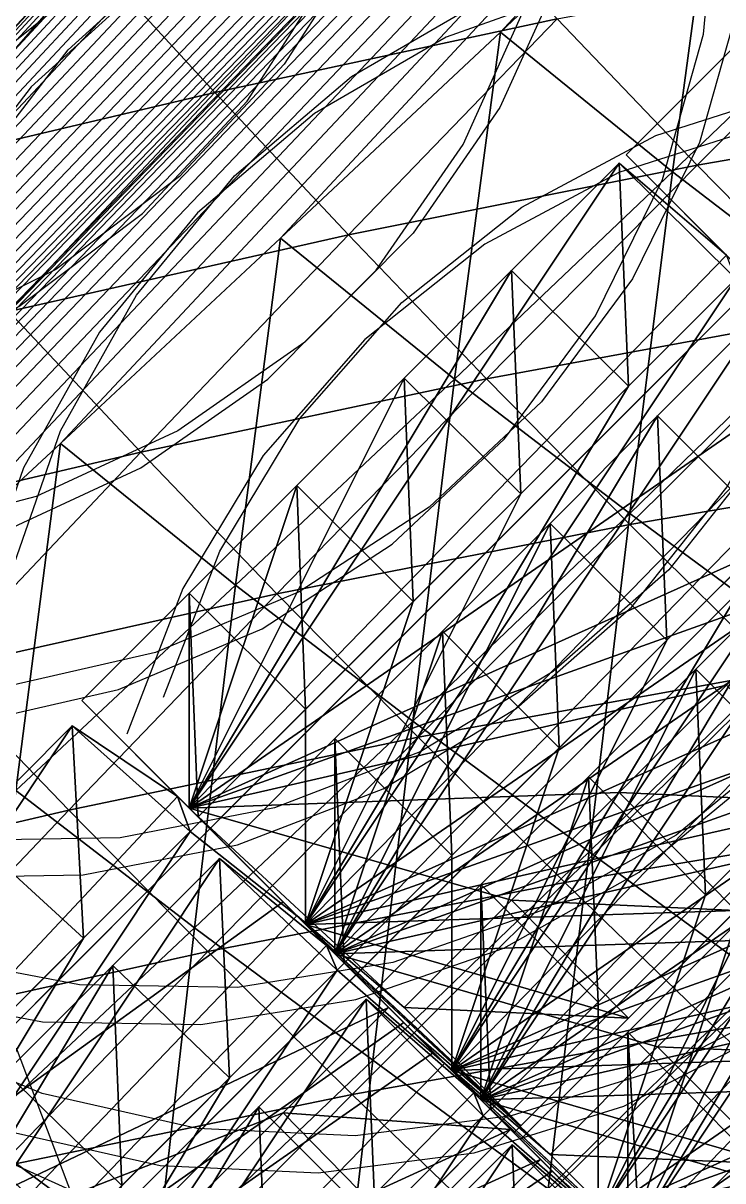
# Model space of a CAD drawing. Header units: metres. Extents: x 20040 to 21060, y 50040 to 51060.
# Drawn here: x 20503.3 to 20526, y 50460.84 to 50498.38 of the extents above; entities that cross this region are included whole.
import ezdxf

# ---------------------------------------------------------------- set-up
doc = ezdxf.new("R2010")
doc.units = ezdxf.units.M

msp = doc.modelspace()

# ---------------------------------------------------------------- linework, layer by layer
at = {"layer": 'Decline_CL_1in7_5_5x5_8'}
for points in [[(20477.932, 50503.326, 642.979), (20477.06, 50498.299, 642.264), (20477.073, 50493.172, 641.55), (20477.975, 50488.103, 640.836), (20479.741, 50483.248, 640.121), (20482.319, 50478.758, 639.407), (20485.632, 50474.77, 638.693), (20489.579, 50471.409, 637.979), (20494.038, 50468.776, 637.264), (20498.872, 50466.95, 636.55), (20503.932, 50465.987, 635.836), (20509.06, 50465.91, 635.121), (20514.098, 50466.72, 634.407), (20518.891, 50468.386, 633.693), (20523.29, 50470.85, 632.979), (20527.159, 50474.03, 632.264), (20530.379, 50477.821, 631.55), (20532.854, 50482.097, 630.836), (20534.507, 50486.719, 630.121), (20535.292, 50491.535, 629.407), (20535.186, 50496.387, 628.693), (20534.199, 50501.117, 627.979)], [(20467.782, 50500.797, 691.55), (20469.009, 50495.789, 690.836), (20471.084, 50491.052, 690.121), (20473.946, 50486.734, 689.407), (20477.508, 50482.966, 688.693), (20481.66, 50479.864, 687.979), (20486.275, 50477.523, 687.264), (20491.211, 50476.013, 686.55), (20496.314, 50475.378, 685.836), (20501.428, 50475.633, 685.121), (20506.393, 50476.766, 684.407), (20511.056, 50478.736, 683.693), (20515.272, 50481.478, 682.979), (20518.913, 50484.898, 682.264), (20521.867, 50488.885, 681.55), (20524.044, 50493.306, 680.836), (20525.378, 50498.018, 680.121), (20525.833, 50502.866, 679.407)], [(20472.233, 50502.111, 667.264), (20472.412, 50496.983, 666.55), (20473.477, 50491.942, 665.836), (20475.399, 50487.143, 665.121), (20478.12, 50482.736, 664.407), (20481.559, 50478.857, 663.693), (20485.611, 50475.624, 662.979), (20490.151, 50473.135, 662.264), (20495.038, 50471.467, 661.55), (20500.122, 50470.667, 660.836), (20505.246, 50470.756, 660.121), (20510.25, 50471.728, 659.407), (20514.981, 50473.547, 658.693), (20519.291, 50476.152, 657.979), (20523.048, 50479.454, 657.264), (20526.136, 50483.345, 656.55), (20528.463, 50487.696, 655.836), (20529.958, 50492.366, 655.121), (20530.578, 50497.2, 654.407), (20530.307, 50502.042, 653.693)], [(20461.566, 50498.843, 764.407), (20465.472, 50495.434, 763.693), (20469.899, 50492.746, 762.979), (20474.711, 50490.861, 762.264), (20479.76, 50489.835, 761.55), (20484.889, 50489.696, 760.836), (20489.938, 50490.444, 760.121), (20494.753, 50492.05, 759.407), (20499.185, 50494.46, 758.693), (20503.095, 50497.593, 757.979), (20506.365, 50501.344, 757.264)], [(20462.537, 50498.915, 740.121), (20465.67, 50494.786, 739.407), (20469.465, 50491.253, 738.693), (20473.805, 50488.425, 737.979), (20478.556, 50486.386, 737.264), (20483.573, 50485.197, 736.55), (20488.698, 50484.892, 735.836), (20493.775, 50485.477, 735.121), (20498.645, 50486.927, 734.407), (20503.159, 50489.193, 733.693), (20507.176, 50492.199, 732.979), (20510.573, 50495.844, 732.264), (20513.247, 50500.009, 731.55)], [(20482.951, 50499.474, 617.979), (20481.918, 50494.484, 617.264), (20481.765, 50489.364, 616.55), (20482.503, 50484.271, 615.836), (20484.111, 50479.365, 615.121), (20486.544, 50474.796, 614.407), (20489.727, 50470.706, 613.693), (20493.565, 50467.22, 612.979), (20497.939, 50464.444, 612.264), (20502.714, 50462.464, 611.55), (20507.743, 50461.337, 610.836), (20512.871, 50461.095, 610.121), (20517.938, 50461.742, 609.407), (20522.788, 50463.252, 608.693), (20527.27, 50465.573, 607.979), (20531.247, 50468.628, 607.264), (20534.597, 50472.314, 606.55), (20537.216, 50476.51, 605.836), (20539.027, 50481.079, 605.121), (20539.975, 50485.87, 604.407), (20540.035, 50490.728, 603.693), (20539.21, 50495.493, 602.979), (20537.53, 50500.009, 602.264)], [(20464.57, 50499.645, 715.836), (20466.797, 50494.976, 715.121), (20469.796, 50490.75, 714.407), (20473.476, 50487.098, 713.693), (20477.725, 50484.131, 712.979), (20482.411, 50481.94, 712.264), (20487.389, 50480.59, 711.55), (20492.507, 50480.12, 710.836), (20497.604, 50480.54, 710.121), (20502.525, 50481.832, 709.407), (20507.115, 50483.952, 708.693), (20511.234, 50486.827, 707.979), (20514.755, 50490.362, 707.264), (20517.571, 50494.44, 706.55), (20519.595, 50498.927, 705.836)], [(20507.245, 50499.665, 545.121), (20503.559, 50496.316, 544.407), (20500.504, 50492.339, 543.693)], [(20521.65, 50499.576, 521.55), (20517.028, 50497.923, 520.836), (20512.752, 50495.448, 520.121), (20508.961, 50492.227, 519.407), (20505.781, 50488.358, 518.693), (20503.317, 50483.96, 517.979), (20501.651, 50479.167, 517.264)], [(20556.808, 50458.606, 505.121), (20558.401, 50463.246, 504.407), (20559.123, 50468.07, 503.693), (20558.955, 50472.918, 502.979), (20557.906, 50477.634, 502.264), (20556.014, 50482.062, 501.55), (20553.344, 50486.058, 500.836), (20549.985, 50489.489, 500.121), (20546.048, 50492.243, 499.407), (20541.663, 50494.228, 498.693), (20536.972, 50495.376, 497.979), (20532.131, 50495.647, 497.264), (20527.296, 50495.027, 496.55), (20522.627, 50493.532, 495.836), (20518.276, 50491.205, 495.121), (20514.385, 50488.116, 494.407), (20511.082, 50484.359, 493.693), (20508.478, 50480.049, 492.979), (20506.659, 50475.319, 492.264)]]:
    msp.add_polyline3d(points, dxfattribs=at)
at = {"layer": 'Drain_RL800_SW'}
msp.add_polyline3d([(20545.613, 50489.56, 799.7), (20538.542, 50482.489, 799.8), (20531.471, 50475.418, 799.9), (20524.4, 50468.347, 800), (20517.329, 50461.276, 800.1), (20510.258, 50454.205, 800.2), (20503.187, 50447.134, 800.3), (20496.116, 50440.063, 800.4), (20489.045, 50432.992, 800.5), (20481.973, 50425.921, 800.6), (20474.902, 50418.85, 800.7), (20467.831, 50411.779, 800.8), (20460.76, 50404.708, 800.9), (20453.689, 50397.636, 801), (20446.618, 50390.565, 801.1), (20439.547, 50383.494, 801.2), (20432.476, 50376.423, 801.3), (20425.405, 50369.352, 801.4), (20418.334, 50362.281, 801.5), (20411.263, 50355.21, 801.6), (20404.192, 50348.139, 801.7), (20397.121, 50341.068, 801.8)], dxfattribs=at)
at = {"layer": 'Drain_RL825_SW'}
msp.add_polyline3d([(20540.565, 50493.986, 824.7), (20533.494, 50486.915, 824.8), (20526.423, 50479.844, 824.9), (20519.352, 50472.772, 825), (20512.281, 50465.701, 825.1), (20505.21, 50458.63, 825.2), (20498.139, 50451.559, 825.3), (20491.067, 50444.488, 825.4), (20483.996, 50437.417, 825.5), (20476.925, 50430.346, 825.6), (20469.854, 50423.275, 825.7), (20462.783, 50416.204, 825.8), (20455.712, 50409.133, 825.9), (20448.641, 50402.062, 826), (20441.57, 50394.991, 826.1), (20434.499, 50387.92, 826.2), (20427.428, 50380.849, 826.3), (20420.357, 50373.777, 826.4), (20413.286, 50366.706, 826.5), (20406.215, 50359.635, 826.6), (20399.144, 50352.564, 826.7), (20392.072, 50345.493, 826.8)], dxfattribs=at)
at = {"layer": 'Drain_RL850_SW'}
msp.add_polyline3d([(20535.498, 50498.392, 849.7), (20528.427, 50491.321, 849.8), (20521.356, 50484.25, 849.9), (20514.285, 50477.179, 850), (20507.213, 50470.108, 850.1), (20500.142, 50463.037, 850.2), (20493.071, 50455.966, 850.3), (20486, 50448.894, 850.4), (20478.929, 50441.823, 850.5), (20471.858, 50434.752, 850.6), (20464.787, 50427.681, 850.7), (20457.716, 50420.61, 850.8), (20450.645, 50413.539, 850.9), (20443.574, 50406.468, 851), (20436.503, 50399.397, 851.1), (20429.432, 50392.326, 851.2), (20422.361, 50385.255, 851.3), (20415.29, 50378.184, 851.4), (20408.219, 50371.113, 851.5), (20401.147, 50364.042, 851.6), (20394.076, 50356.971, 851.7), (20387.005, 50349.899, 851.8)], dxfattribs=at)
at = {"layer": 'OreDrive_RL800'}
msp.add_polyline3d([(20450.245, 50394.192, 800), (20457.316, 50401.263, 800), (20464.387, 50408.334, 800), (20471.458, 50415.405, 800), (20478.529, 50422.476, 800), (20485.6, 50429.547, 800), (20492.671, 50436.618, 800), (20499.742, 50443.689, 800), (20506.813, 50450.76, 800), (20513.884, 50457.832, 800), (20520.955, 50464.903, 800), (20528.026, 50471.974, 800), (20535.097, 50479.045, 800), (20542.168, 50486.116, 800), (20549.24, 50493.187, 800), (20556.311, 50500.258, 800), (20563.382, 50507.329, 800), (20570.453, 50514.4, 800), (20577.524, 50521.471, 800), (20584.595, 50528.542, 800), (20591.666, 50535.613, 800), (20598.737, 50542.684, 800)], dxfattribs=at)
at = {"layer": 'OreDrive_RL825'}
msp.add_polyline3d([(20452.579, 50406, 825), (20459.65, 50413.071, 825), (20466.721, 50420.142, 825), (20473.792, 50427.213, 825), (20480.863, 50434.284, 825), (20487.934, 50441.355, 825), (20495.005, 50448.426, 825), (20502.076, 50455.497, 825), (20509.147, 50462.568, 825), (20516.219, 50469.639, 825), (20523.29, 50476.71, 825), (20530.361, 50483.781, 825), (20537.432, 50490.853, 825), (20544.503, 50497.924, 825), (20551.574, 50504.995, 825), (20558.645, 50512.066, 825), (20565.716, 50519.137, 825), (20572.787, 50526.208, 825), (20579.858, 50533.279, 825), (20586.929, 50540.35, 825), (20594, 50547.421, 825), (20601.071, 50554.492, 825), (20608.142, 50561.563, 825), (20615.214, 50568.634, 825)], dxfattribs=at)
at = {"layer": 'OreDrive_RL850'}
msp.add_polyline3d([(20454.913, 50417.807, 850), (20461.984, 50424.879, 850), (20469.055, 50431.95, 850), (20476.127, 50439.021, 850), (20483.198, 50446.092, 850), (20490.269, 50453.163, 850), (20497.34, 50460.234, 850), (20504.411, 50467.305, 850), (20511.482, 50474.376, 850), (20518.553, 50481.447, 850), (20525.624, 50488.518, 850), (20532.695, 50495.589, 850), (20539.766, 50502.66, 850), (20546.837, 50509.731, 850), (20553.908, 50516.802, 850), (20560.979, 50523.873, 850), (20568.05, 50530.945, 850), (20575.121, 50538.016, 850), (20582.193, 50545.087, 850), (20589.264, 50552.158, 850), (20596.335, 50559.229, 850), (20603.406, 50566.3, 850), (20610.477, 50573.371, 850)], dxfattribs=at)
at = {"layer": 'Rising_Main_DN200'}
for points in [[(20531.778, 50498.4, 656.407), (20531.158, 50493.566, 657.121), (20529.663, 50488.896, 657.836), (20527.336, 50484.545, 658.55), (20524.248, 50480.654, 659.264), (20520.491, 50477.352, 659.979), (20516.181, 50474.747, 660.693), (20511.45, 50472.928, 661.407), (20506.446, 50471.956, 662.121), (20501.322, 50471.867, 662.836), (20496.238, 50472.667, 663.55), (20491.351, 50474.335, 664.264), (20486.811, 50476.824, 664.979), (20482.759, 50480.057, 665.693), (20479.32, 50483.936, 666.407), (20476.599, 50488.343, 667.121), (20474.677, 50493.142, 667.836), (20473.612, 50498.183, 668.55), (20473.433, 50503.311, 669.264)], [(20535.399, 50502.317, 629.979), (20536.386, 50497.587, 630.693), (20536.492, 50492.735, 631.407), (20535.707, 50487.919, 632.121), (20534.054, 50483.297, 632.836), (20531.579, 50479.021, 633.55), (20528.359, 50475.23, 634.264), (20524.49, 50472.05, 634.979), (20520.091, 50469.586, 635.693), (20515.298, 50467.92, 636.407), (20510.26, 50467.11, 637.121), (20505.132, 50467.187, 637.836), (20500.072, 50468.15, 638.55), (20495.238, 50469.976, 639.264), (20490.779, 50472.609, 639.979), (20486.832, 50475.97, 640.693), (20483.519, 50479.958, 641.407), (20480.941, 50484.448, 642.121), (20479.175, 50489.303, 642.836), (20478.273, 50494.372, 643.55), (20478.26, 50499.499, 644.264)], [(20526.578, 50499.218, 682.121), (20525.244, 50494.506, 682.836), (20523.067, 50490.085, 683.55), (20520.113, 50486.098, 684.264), (20516.472, 50482.678, 684.979), (20512.256, 50479.936, 685.693), (20507.593, 50477.966, 686.407), (20502.628, 50476.833, 687.121), (20497.514, 50476.578, 687.836), (20492.411, 50477.213, 688.55), (20487.475, 50478.723, 689.264), (20482.86, 50481.064, 689.979), (20478.708, 50484.166, 690.693), (20475.146, 50487.934, 691.407), (20472.284, 50492.252, 692.121), (20470.209, 50496.989, 692.836), (20468.982, 50501.997, 693.55)], [(20514.447, 50501.209, 733.55), (20511.773, 50497.044, 734.264), (20508.376, 50493.399, 734.979), (20504.359, 50490.393, 735.693), (20499.845, 50488.127, 736.407), (20494.975, 50486.677, 737.121), (20489.898, 50486.092, 737.836), (20484.773, 50486.397, 738.55), (20479.756, 50487.586, 739.264), (20475.005, 50489.625, 739.979), (20470.665, 50492.453, 740.693), (20466.87, 50495.986, 741.407), (20463.737, 50500.115, 742.121)], [(20538.73, 50501.209, 604.264), (20540.41, 50496.693, 604.979), (20541.235, 50491.928, 605.693), (20541.175, 50487.07, 606.407), (20540.227, 50482.279, 607.121), (20538.416, 50477.71, 607.836), (20535.797, 50473.514, 608.55), (20532.447, 50469.828, 609.264), (20528.47, 50466.773, 609.979), (20523.988, 50464.452, 610.693), (20519.138, 50462.942, 611.407), (20514.071, 50462.295, 612.121), (20508.943, 50462.537, 612.836), (20503.914, 50463.664, 613.55), (20499.139, 50465.644, 614.264), (20494.765, 50468.42, 614.979), (20490.927, 50471.906, 615.693), (20487.744, 50475.996, 616.407), (20485.311, 50480.565, 617.121), (20483.703, 50485.471, 617.836), (20482.965, 50490.564, 618.55), (20483.118, 50495.684, 619.264), (20484.151, 50500.674, 619.979)], [(20520.795, 50500.127, 707.836), (20518.771, 50495.64, 708.55), (20515.955, 50491.562, 709.264), (20512.434, 50488.027, 709.979), (20508.315, 50485.152, 710.693), (20503.725, 50483.032, 711.407), (20498.804, 50481.74, 712.121), (20493.707, 50481.32, 712.836), (20488.589, 50481.79, 713.55), (20483.611, 50483.14, 714.264), (20478.925, 50485.331, 714.979), (20474.676, 50488.298, 715.693), (20470.996, 50491.95, 716.407), (20467.997, 50496.176, 717.121), (20465.77, 50500.845, 717.836)], [(20501.704, 50493.539, 545.693), (20504.759, 50497.516, 546.407), (20508.445, 50500.865, 547.121)], [(20504.295, 50498.793, 759.979), (20500.385, 50495.66, 760.693), (20495.953, 50493.25, 761.407), (20491.138, 50491.644, 762.121), (20486.089, 50490.896, 762.836), (20480.96, 50491.035, 763.55), (20475.911, 50492.061, 764.264), (20471.099, 50493.946, 764.979), (20466.672, 50496.634, 765.693), (20462.766, 50500.043, 766.407)], [(20541.531, 50499.837, 578.55), (20543.866, 50495.633, 579.264), (20545.391, 50491.059, 579.979), (20546.053, 50486.266, 580.693), (20545.827, 50481.408, 581.407), (20544.716, 50476.647, 582.121), (20542.75, 50472.136, 582.836), (20539.988, 50468.025, 583.55), (20536.514, 50464.447, 584.264), (20532.433, 50461.522, 584.979), (20527.872, 50459.346, 585.693), (20522.97, 50457.993, 586.407), (20517.88, 50457.511, 587.121), (20512.758, 50457.918, 587.836), (20507.765, 50459.207, 588.55), (20503.053, 50461.34, 589.264)], [(20502.851, 50480.367, 519.264), (20504.517, 50485.16, 519.979), (20506.981, 50489.558, 520.693), (20510.161, 50493.427, 521.407), (20513.952, 50496.648, 522.121), (20518.228, 50499.123, 522.836)], [(20507.859, 50476.519, 494.264), (20509.678, 50481.249, 494.979), (20512.282, 50485.559, 495.693), (20515.585, 50489.316, 496.407), (20519.476, 50492.405, 497.121), (20523.827, 50494.732, 497.836), (20528.496, 50496.227, 498.55), (20533.331, 50496.847, 499.264), (20538.172, 50496.576, 499.979), (20542.863, 50495.428, 500.693), (20547.248, 50493.443, 501.407), (20551.185, 50490.689, 502.121), (20554.544, 50487.258, 502.836), (20557.214, 50483.262, 503.55), (20559.106, 50478.834, 504.264), (20560.155, 50474.118, 504.979), (20560.323, 50469.27, 505.693), (20559.601, 50464.446, 506.407), (20558.008, 50459.806, 507.121)], [(20504.907, 50460.307, 516.407), (20503.082, 50465.141, 517.121)]]:
    msp.add_polyline3d(points, dxfattribs=at)
at = {"layer": 'ST_750_07'}
for points in [[(20505.207, 50441.053, 770), (20515.679, 50458.507, 770), (20519.17, 50461.998, 770)], [(20505.207, 50441.053, 770), (20519.17, 50461.998, 770), (20522.661, 50458.954, 770)], [(20519.469, 50454.717, 750), (20519.17, 50461.998, 770), (20515.679, 50458.507, 770)], [(20519.469, 50454.717, 750), (20522.959, 50458.208, 750), (20519.17, 50461.998, 770)], [(20522.959, 50458.208, 750), (20522.661, 50458.954, 770), (20519.17, 50461.998, 770)]]:
    msp.add_3dface(points, dxfattribs=at)
at = {"layer": 'ST_750_08'}
for points in [[(20522.916, 50458.699, 770), (20533.357, 50476.101, 770), (20536.837, 50479.582, 770)], [(20522.916, 50458.699, 770), (20536.837, 50479.582, 770), (20540.318, 50476.653, 770)], [(20522.916, 50458.699, 770), (20540.318, 50476.653, 770), (20543.798, 50473.173, 770)], [(20522.916, 50458.699, 770), (20529.877, 50472.621, 770), (20533.357, 50476.101, 770)], [(20522.916, 50458.699, 770), (20543.798, 50473.173, 770), (20547.278, 50469.692, 770)], [(20522.916, 50458.699, 770), (20526.396, 50469.14, 770), (20529.877, 50472.621, 770)], [(20522.916, 50458.699, 770), (20547.278, 50469.692, 770), (20543.798, 50466.212, 770)], [(20526.793, 50461.725, 750), (20526.396, 50469.14, 770), (20522.916, 50465.66, 770)], [(20522.916, 50458.699, 770), (20522.916, 50465.66, 770), (20526.396, 50469.14, 770)], [(20522.916, 50458.699, 770), (20543.798, 50466.212, 770), (20540.318, 50462.732, 770)], [(20523.341, 50458.274, 750), (20522.916, 50465.66, 770), (20519.435, 50462.18, 770)], [(20522.916, 50458.699, 770), (20519.435, 50462.18, 770), (20522.916, 50465.66, 770)], [(20523.341, 50458.274, 750), (20526.793, 50461.725, 750), (20522.916, 50465.66, 770)], [(20522.916, 50458.699, 770), (20540.318, 50462.732, 770), (20536.837, 50459.251, 770)], [(20526.793, 50454.823, 750), (20523.341, 50458.274, 750), (20519.435, 50462.18, 770)], [(20526.793, 50454.823, 750), (20519.435, 50462.18, 770), (20522.916, 50458.699, 770)], [(20526.793, 50454.823, 750), (20526.793, 50461.725, 750), (20523.341, 50458.274, 750)]]:
    msp.add_3dface(points, dxfattribs=at)
at = {"layer": 'ST_750_08_outline'}
msp.add_polyline3d([(20523.341, 50458.274, 750), (20541.019, 50475.951, 750), (20550.951, 50466.02, 750), (20533.273, 50448.342, 750)], close=True, dxfattribs=at)
at = {"layer": 'ST_775_07'}
for points in [[(20500.471, 50445.789, 795), (20510.942, 50463.24, 795), (20514.433, 50466.731, 795)], [(20500.471, 50445.789, 795), (20514.433, 50466.731, 795), (20517.923, 50463.692, 795)], [(20514.732, 50459.451, 775), (20514.433, 50466.731, 795), (20510.942, 50463.24, 795)], [(20514.732, 50459.451, 775), (20518.222, 50462.942, 775), (20514.433, 50466.731, 795)], [(20518.222, 50462.942, 775), (20517.923, 50463.692, 795), (20514.433, 50466.731, 795)], [(20500.471, 50445.789, 795), (20517.923, 50463.692, 795), (20521.414, 50460.202, 795)], [(20518.222, 50462.942, 775), (20521.713, 50459.903, 775), (20517.923, 50463.692, 795)], [(20521.713, 50459.903, 775), (20521.414, 50460.202, 795), (20517.923, 50463.692, 795)], [(20500.471, 50445.789, 795), (20507.452, 50459.75, 795), (20510.942, 50463.24, 795)], [(20511.241, 50455.961, 775), (20510.942, 50463.24, 795), (20507.452, 50459.75, 795)], [(20511.241, 50455.961, 775), (20514.732, 50459.451, 775), (20510.942, 50463.24, 795)], [(20504.261, 50441.999, 775), (20518.222, 50462.942, 775), (20514.732, 50459.451, 775)], [(20504.261, 50441.999, 775), (20521.713, 50459.903, 775), (20518.222, 50462.942, 775)]]:
    msp.add_3dface(points, dxfattribs=at)
at = {"layer": 'ST_775_07_outline'}
msp.add_polyline3d([(20500.77, 50445.49, 775), (20518.448, 50463.167, 775), (20528.694, 50452.922, 775), (20511.016, 50435.244, 775)], close=True, dxfattribs=at)
at = {"layer": 'ST_775_08'}
for points in [[(20518.149, 50463.466, 795), (20528.62, 50480.918, 795), (20532.111, 50484.408, 795)], [(20518.149, 50463.466, 795), (20532.111, 50484.408, 795), (20535.601, 50481.37, 795)], [(20518.149, 50463.466, 795), (20535.601, 50481.37, 795), (20539.091, 50477.879, 795)], [(20518.149, 50463.466, 795), (20525.13, 50477.428, 795), (20528.62, 50480.918, 795)], [(20528.925, 50473.599, 775), (20528.62, 50480.918, 795), (20525.13, 50477.428, 795)], [(20521.955, 50459.66, 775), (20535.894, 50480.569, 775), (20532.41, 50477.084, 775)], [(20521.955, 50459.66, 775), (20539.379, 50477.592, 775), (20535.894, 50480.569, 775)], [(20518.149, 50463.466, 795), (20539.091, 50477.879, 795), (20542.582, 50474.389, 795)], [(20518.149, 50463.466, 795), (20521.639, 50473.937, 795), (20525.13, 50477.428, 795)], [(20525.44, 50470.114, 775), (20525.13, 50477.428, 795), (20521.639, 50473.937, 795)], [(20521.955, 50459.66, 775), (20542.864, 50474.107, 775), (20539.379, 50477.592, 775)], [(20525.44, 50470.114, 775), (20528.925, 50473.599, 775), (20525.13, 50477.428, 795)], [(20521.955, 50459.66, 775), (20532.41, 50477.084, 775), (20528.925, 50473.599, 775)], [(20518.149, 50463.466, 795), (20542.582, 50474.389, 795), (20539.091, 50470.899, 795)], [(20521.955, 50466.629, 775), (20521.639, 50473.937, 795), (20518.149, 50470.447, 795)], [(20518.149, 50463.466, 795), (20518.149, 50470.447, 795), (20521.639, 50473.937, 795)], [(20521.955, 50466.629, 775), (20525.44, 50470.114, 775), (20521.639, 50473.937, 795)], [(20521.955, 50459.66, 775), (20546.349, 50470.622, 775), (20542.864, 50474.107, 775)], [(20521.955, 50459.66, 775), (20528.925, 50473.599, 775), (20525.44, 50470.114, 775)], [(20518.149, 50463.466, 795), (20539.091, 50470.899, 795), (20535.601, 50467.408, 795)], [(20521.955, 50459.66, 775), (20542.864, 50467.137, 775), (20546.349, 50470.622, 775)], [(20518.47, 50463.145, 775), (20518.149, 50470.447, 795), (20514.659, 50466.957, 795)], [(20518.149, 50463.466, 795), (20514.659, 50466.957, 795), (20518.149, 50470.447, 795)], [(20518.47, 50463.145, 775), (20521.955, 50466.629, 775), (20518.149, 50470.447, 795)], [(20521.955, 50459.66, 775), (20525.44, 50470.114, 775), (20521.955, 50466.629, 775)], [(20518.149, 50463.466, 795), (20535.601, 50467.408, 795), (20532.111, 50463.918, 795)], [(20521.955, 50459.66, 775), (20539.379, 50463.653, 775), (20542.864, 50467.137, 775)], [(20521.955, 50459.66, 775), (20518.47, 50463.145, 775), (20514.659, 50466.957, 795)], [(20521.955, 50459.66, 775), (20514.659, 50466.957, 795), (20518.149, 50463.466, 795)], [(20521.955, 50459.66, 775), (20521.955, 50466.629, 775), (20518.47, 50463.145, 775)], [(20518.149, 50463.466, 795), (20532.111, 50463.918, 795), (20528.62, 50460.427, 795)], [(20525.44, 50456.175, 775), (20521.955, 50459.66, 775), (20518.149, 50463.466, 795)], [(20525.44, 50456.175, 775), (20518.149, 50463.466, 795), (20521.639, 50459.976, 795)], [(20518.149, 50463.466, 795), (20528.62, 50460.427, 795), (20525.13, 50456.937, 795)], [(20525.13, 50456.937, 795), (20521.639, 50459.976, 795), (20518.149, 50463.466, 795)], [(20521.955, 50459.66, 775), (20535.894, 50460.168, 775), (20539.379, 50463.653, 775)]]:
    msp.add_3dface(points, dxfattribs=at)
at = {"layer": 'ST_775_08_outline'}
msp.add_polyline3d([(20518.47, 50463.145, 775), (20536.148, 50480.822, 775), (20546.349, 50470.622, 775), (20528.671, 50452.944, 775)], close=True, dxfattribs=at)
at = {"layer": 'ST_800_07'}
for points in [[(20495.795, 50450.465, 820), (20506.206, 50467.817, 820), (20509.676, 50471.287, 820)], [(20495.795, 50450.465, 820), (20509.676, 50471.287, 820), (20513.146, 50468.469, 820)], [(20509.995, 50464.175, 800), (20509.676, 50471.287, 820), (20506.206, 50467.817, 820)], [(20509.995, 50464.175, 800), (20513.484, 50467.664, 800), (20509.676, 50471.287, 820)], [(20513.484, 50467.664, 800), (20513.146, 50468.469, 820), (20509.676, 50471.287, 820)], [(20495.795, 50450.465, 820), (20513.146, 50468.469, 820), (20516.617, 50464.998, 820)], [(20513.484, 50467.664, 800), (20516.973, 50464.643, 800), (20513.146, 50468.469, 820)], [(20516.973, 50464.643, 800), (20516.617, 50464.998, 820), (20513.146, 50468.469, 820)], [(20495.795, 50450.465, 820), (20502.735, 50464.347, 820), (20506.206, 50467.817, 820)], [(20499.529, 50446.731, 800), (20513.484, 50467.664, 800), (20509.995, 50464.175, 800)], [(20499.529, 50446.731, 800), (20516.973, 50464.643, 800), (20513.484, 50467.664, 800)], [(20506.506, 50460.686, 800), (20506.206, 50467.817, 820), (20502.735, 50464.347, 820)], [(20506.506, 50460.686, 800), (20509.995, 50464.175, 800), (20506.206, 50467.817, 820)], [(20495.795, 50450.465, 820), (20516.617, 50464.998, 820), (20520.087, 50461.528, 820)], [(20516.973, 50464.643, 800), (20520.461, 50461.154, 800), (20516.617, 50464.998, 820)], [(20520.461, 50461.154, 800), (20520.087, 50461.528, 820), (20516.617, 50464.998, 820)], [(20499.529, 50446.731, 800), (20520.461, 50461.154, 800), (20516.973, 50464.643, 800)], [(20499.529, 50446.731, 800), (20509.995, 50464.175, 800), (20506.506, 50460.686, 800)], [(20503.018, 50457.197, 800), (20506.506, 50460.686, 800), (20502.735, 50464.347, 820)], [(20495.795, 50450.465, 820), (20520.087, 50461.528, 820), (20516.617, 50458.058, 820)], [(20523.95, 50457.665, 800), (20516.617, 50458.058, 820), (20520.087, 50461.528, 820)], [(20520.461, 50461.154, 800), (20523.95, 50457.665, 800), (20520.087, 50461.528, 820)], [(20499.529, 50446.731, 800), (20523.95, 50457.665, 800), (20520.461, 50461.154, 800)]]:
    msp.add_3dface(points, dxfattribs=at)
at = {"layer": 'ST_800_07_outline'}
msp.add_polyline3d([(20496.04, 50450.22, 800), (20513.718, 50467.897, 800), (20523.95, 50457.665, 800), (20506.272, 50439.987, 800)], close=True, dxfattribs=at)
at = {"layer": 'ST_800_08'}
for points in [[(20513.417, 50468.198, 820), (20523.883, 50485.641, 820), (20527.372, 50489.13, 820)], [(20513.417, 50468.198, 820), (20527.372, 50489.13, 820), (20530.861, 50486.11, 820)], [(20527.673, 50481.852, 800), (20527.372, 50489.13, 820), (20523.883, 50485.641, 820)], [(20513.417, 50468.198, 820), (20530.861, 50486.11, 820), (20534.349, 50482.621, 820)], [(20513.417, 50468.198, 820), (20520.395, 50482.152, 820), (20523.883, 50485.641, 820)], [(20524.184, 50478.364, 800), (20523.883, 50485.641, 820), (20520.395, 50482.152, 820)], [(20524.184, 50478.364, 800), (20527.673, 50481.852, 800), (20523.883, 50485.641, 820)], [(20517.207, 50464.409, 800), (20531.162, 50485.341, 800), (20527.673, 50481.852, 800)], [(20517.207, 50464.409, 800), (20534.65, 50482.32, 800), (20531.162, 50485.341, 800)], [(20513.417, 50468.198, 820), (20534.349, 50482.621, 820), (20537.838, 50479.133, 820)], [(20513.417, 50468.198, 820), (20516.906, 50478.664, 820), (20520.395, 50482.152, 820)], [(20520.695, 50474.875, 800), (20520.395, 50482.152, 820), (20516.906, 50478.664, 820)], [(20517.207, 50464.409, 800), (20538.139, 50478.831, 800), (20534.65, 50482.32, 800)], [(20520.695, 50474.875, 800), (20524.184, 50478.364, 800), (20520.395, 50482.152, 820)], [(20517.207, 50464.409, 800), (20527.673, 50481.852, 800), (20524.184, 50478.364, 800)], [(20513.417, 50468.198, 820), (20537.838, 50479.133, 820), (20534.349, 50475.644, 820)], [(20517.207, 50464.409, 800), (20541.628, 50475.343, 800), (20538.139, 50478.831, 800)], [(20517.207, 50471.386, 800), (20516.906, 50478.664, 820), (20513.417, 50475.175, 820)], [(20513.417, 50468.198, 820), (20513.417, 50475.175, 820), (20516.906, 50478.664, 820)], [(20517.207, 50471.386, 800), (20520.695, 50474.875, 800), (20516.906, 50478.664, 820)], [(20517.207, 50464.409, 800), (20524.184, 50478.364, 800), (20520.695, 50474.875, 800)], [(20513.417, 50468.198, 820), (20534.349, 50475.644, 820), (20530.861, 50472.155, 820)], [(20513.718, 50467.897, 800), (20513.417, 50475.175, 820), (20509.929, 50471.686, 820)], [(20513.417, 50468.198, 820), (20509.929, 50471.686, 820), (20513.417, 50475.175, 820)], [(20513.718, 50467.897, 800), (20517.207, 50471.386, 800), (20513.417, 50475.175, 820)], [(20517.207, 50464.409, 800), (20538.139, 50471.854, 800), (20541.628, 50475.343, 800)], [(20517.207, 50464.409, 800), (20520.695, 50474.875, 800), (20517.207, 50471.386, 800)], [(20513.417, 50468.198, 820), (20530.861, 50472.155, 820), (20527.372, 50468.667, 820)], [(20517.207, 50464.409, 800), (20513.718, 50467.897, 800), (20509.929, 50471.686, 820)], [(20517.207, 50464.409, 800), (20509.929, 50471.686, 820), (20513.417, 50468.198, 820)], [(20517.207, 50464.409, 800), (20534.65, 50468.365, 800), (20538.139, 50471.854, 800)], [(20517.207, 50464.409, 800), (20517.207, 50471.386, 800), (20513.718, 50467.897, 800)], [(20513.417, 50468.198, 820), (20527.372, 50468.667, 820), (20523.883, 50465.178, 820)], [(20531.162, 50464.876, 800), (20523.883, 50465.178, 820), (20527.372, 50468.667, 820)], [(20517.207, 50464.409, 800), (20531.162, 50464.876, 800), (20534.65, 50468.365, 800)], [(20520.695, 50460.92, 800), (20517.207, 50464.409, 800), (20513.417, 50468.198, 820)], [(20520.695, 50460.92, 800), (20513.417, 50468.198, 820), (20516.906, 50464.709, 820)], [(20513.417, 50468.198, 820), (20523.883, 50465.178, 820), (20520.395, 50461.689, 820)], [(20520.395, 50461.689, 820), (20516.906, 50464.709, 820), (20513.417, 50468.198, 820)], [(20517.207, 50464.409, 800), (20527.673, 50461.388, 800), (20531.162, 50464.876, 800)], [(20527.673, 50461.388, 800), (20520.395, 50461.689, 820), (20523.883, 50465.178, 820)], [(20531.162, 50464.876, 800), (20527.673, 50461.388, 800), (20523.883, 50465.178, 820)], [(20524.184, 50457.899, 800), (20520.695, 50460.92, 800), (20516.906, 50464.709, 820)], [(20524.184, 50457.899, 800), (20516.906, 50464.709, 820), (20520.395, 50461.689, 820)], [(20517.207, 50464.409, 800), (20524.184, 50457.899, 800), (20527.673, 50461.388, 800)], [(20524.184, 50457.899, 800), (20517.207, 50464.409, 800), (20520.695, 50460.92, 800)], [(20527.673, 50461.388, 800), (20524.184, 50457.899, 800), (20520.395, 50461.689, 820)]]:
    msp.add_3dface(points, dxfattribs=at)
at = {"layer": 'ST_800_08_outline'}
msp.add_polyline3d([(20513.718, 50467.897, 800), (20531.395, 50485.575, 800), (20541.628, 50475.343, 800), (20523.95, 50457.665, 800)], close=True, dxfattribs=at)
at = {"layer": 'ST_825_07'}
for points in [[(20491.203, 50455.057, 845), (20501.469, 50472.167, 845), (20504.891, 50475.589, 845)], [(20491.203, 50455.057, 845), (20504.891, 50475.589, 845), (20508.313, 50473.302, 845)], [(20505.258, 50468.704, 825), (20504.891, 50475.589, 845), (20501.469, 50472.167, 845)], [(20505.258, 50468.704, 825), (20508.721, 50472.167, 825), (20504.891, 50475.589, 845)], [(20508.721, 50472.167, 825), (20508.313, 50473.302, 845), (20504.891, 50475.589, 845)], [(20491.203, 50455.057, 845), (20508.313, 50473.302, 845), (20511.735, 50469.88, 845)], [(20508.721, 50472.167, 825), (20512.184, 50469.431, 825), (20508.313, 50473.302, 845)], [(20512.184, 50469.431, 825), (20511.735, 50469.88, 845), (20508.313, 50473.302, 845)], [(20494.87, 50451.39, 825), (20508.721, 50472.167, 825), (20505.258, 50468.704, 825)], [(20494.87, 50451.39, 825), (20512.184, 50469.431, 825), (20508.721, 50472.167, 825)], [(20501.796, 50465.242, 825), (20505.258, 50468.704, 825), (20501.469, 50472.167, 845)], [(20491.203, 50455.057, 845), (20511.735, 50469.88, 845), (20515.157, 50466.458, 845)], [(20512.184, 50469.431, 825), (20515.647, 50465.968, 825), (20511.735, 50469.88, 845)], [(20515.647, 50465.968, 825), (20515.157, 50466.458, 845), (20511.735, 50469.88, 845)], [(20494.87, 50451.39, 825), (20515.647, 50465.968, 825), (20512.184, 50469.431, 825)], [(20494.87, 50451.39, 825), (20505.258, 50468.704, 825), (20501.796, 50465.242, 825)], [(20491.203, 50455.057, 845), (20515.157, 50466.458, 845), (20511.735, 50463.036, 845)], [(20519.11, 50462.505, 825), (20511.735, 50463.036, 845), (20515.157, 50466.458, 845)], [(20515.647, 50465.968, 825), (20519.11, 50462.505, 825), (20515.157, 50466.458, 845)], [(20494.87, 50451.39, 825), (20519.11, 50462.505, 825), (20515.647, 50465.968, 825)], [(20491.203, 50455.057, 845), (20511.735, 50463.036, 845), (20508.313, 50459.614, 845)], [(20515.647, 50459.042, 825), (20508.313, 50459.614, 845), (20511.735, 50463.036, 845)], [(20519.11, 50462.505, 825), (20515.647, 50459.042, 825), (20511.735, 50463.036, 845)], [(20494.87, 50451.39, 825), (20515.647, 50459.042, 825), (20519.11, 50462.505, 825)]]:
    msp.add_3dface(points, dxfattribs=at)
at = {"layer": 'ST_825_07_outline'}
msp.add_polyline3d([(20491.407, 50454.853, 825), (20509.085, 50472.531, 825), (20519.11, 50462.505, 825), (20501.432, 50444.828, 825)], close=True, dxfattribs=at)
at = {"layer": 'ST_825_08'}
for points in [[(20508.69, 50472.925, 845), (20519.147, 50490.353, 845), (20522.632, 50493.839, 845)], [(20508.69, 50472.925, 845), (20522.632, 50493.839, 845), (20526.118, 50490.853, 845)], [(20522.936, 50486.6, 825), (20522.632, 50493.839, 845), (20519.147, 50490.353, 845)], [(20522.936, 50486.6, 825), (20526.426, 50490.09, 825), (20522.632, 50493.839, 845)], [(20526.426, 50490.09, 825), (20526.118, 50490.853, 845), (20522.632, 50493.839, 845)], [(20508.69, 50472.925, 845), (20526.118, 50490.853, 845), (20529.604, 50487.367, 845)], [(20508.69, 50472.925, 845), (20515.661, 50486.868, 845), (20519.147, 50490.353, 845)], [(20512.466, 50469.149, 825), (20526.426, 50490.09, 825), (20522.936, 50486.6, 825)], [(20512.466, 50469.149, 825), (20529.916, 50487.054, 825), (20526.426, 50490.09, 825)], [(20519.446, 50483.11, 825), (20519.147, 50490.353, 845), (20515.661, 50486.868, 845)], [(20519.446, 50483.11, 825), (20522.936, 50486.6, 825), (20519.147, 50490.353, 845)], [(20508.69, 50472.925, 845), (20529.604, 50487.367, 845), (20533.089, 50483.881, 845)], [(20512.466, 50469.149, 825), (20533.406, 50483.564, 825), (20529.916, 50487.054, 825)], [(20508.69, 50472.925, 845), (20512.176, 50483.382, 845), (20515.661, 50486.868, 845)], [(20515.956, 50479.62, 825), (20515.661, 50486.868, 845), (20512.176, 50483.382, 845)], [(20515.956, 50479.62, 825), (20519.446, 50483.11, 825), (20515.661, 50486.868, 845)], [(20512.466, 50469.149, 825), (20522.936, 50486.6, 825), (20519.446, 50483.11, 825)], [(20508.69, 50472.925, 845), (20533.089, 50483.881, 845), (20529.604, 50480.396, 845)], [(20512.466, 50476.13, 825), (20512.176, 50483.382, 845), (20508.69, 50479.897, 845)], [(20508.69, 50472.925, 845), (20508.69, 50479.897, 845), (20512.176, 50483.382, 845)], [(20512.466, 50476.13, 825), (20515.956, 50479.62, 825), (20512.176, 50483.382, 845)], [(20512.466, 50469.149, 825), (20536.897, 50480.074, 825), (20533.406, 50483.564, 825)], [(20512.466, 50469.149, 825), (20519.446, 50483.11, 825), (20515.956, 50479.62, 825)], [(20508.69, 50472.925, 845), (20529.604, 50480.396, 845), (20526.118, 50476.91, 845)], [(20508.976, 50472.64, 825), (20508.69, 50479.897, 845), (20505.204, 50476.411, 845)], [(20508.69, 50472.925, 845), (20505.204, 50476.411, 845), (20508.69, 50479.897, 845)], [(20508.976, 50472.64, 825), (20512.466, 50476.13, 825), (20508.69, 50479.897, 845)], [(20512.466, 50469.149, 825), (20533.406, 50476.584, 825), (20536.897, 50480.074, 825)], [(20512.466, 50469.149, 825), (20515.956, 50479.62, 825), (20512.466, 50476.13, 825)], [(20508.69, 50472.925, 845), (20526.118, 50476.91, 845), (20522.632, 50473.425, 845)], [(20529.916, 50473.094, 825), (20522.632, 50473.425, 845), (20526.118, 50476.91, 845)], [(20512.466, 50469.149, 825), (20529.916, 50473.094, 825), (20533.406, 50476.584, 825)], [(20512.466, 50469.149, 825), (20508.976, 50472.64, 825), (20505.204, 50476.411, 845)], [(20512.466, 50469.149, 825), (20505.204, 50476.411, 845), (20508.69, 50472.925, 845)], [(20512.466, 50469.149, 825), (20512.466, 50476.13, 825), (20508.976, 50472.64, 825)], [(20508.69, 50472.925, 845), (20522.632, 50473.425, 845), (20519.147, 50469.939, 845)], [(20526.426, 50469.604, 825), (20519.147, 50469.939, 845), (20522.632, 50473.425, 845)], [(20529.916, 50473.094, 825), (20526.426, 50469.604, 825), (20522.632, 50473.425, 845)], [(20515.956, 50465.659, 825), (20512.466, 50469.149, 825), (20508.69, 50472.925, 845)], [(20515.956, 50465.659, 825), (20508.69, 50472.925, 845), (20512.176, 50469.44, 845)], [(20508.69, 50472.925, 845), (20519.147, 50469.939, 845), (20515.661, 50466.453, 845)], [(20515.661, 50466.453, 845), (20512.176, 50469.44, 845), (20508.69, 50472.925, 845)], [(20512.466, 50469.149, 825), (20526.426, 50469.604, 825), (20529.916, 50473.094, 825)], [(20522.936, 50466.114, 825), (20515.661, 50466.453, 845), (20519.147, 50469.939, 845)], [(20526.426, 50469.604, 825), (20522.936, 50466.114, 825), (20519.147, 50469.939, 845)], [(20519.446, 50462.624, 825), (20515.956, 50465.659, 825), (20512.176, 50469.44, 845)], [(20519.446, 50462.624, 825), (20512.176, 50469.44, 845), (20515.661, 50466.453, 845)], [(20512.466, 50469.149, 825), (20522.936, 50466.114, 825), (20526.426, 50469.604, 825)], [(20512.466, 50469.149, 825), (20519.446, 50462.624, 825), (20522.936, 50466.114, 825)], [(20519.446, 50462.624, 825), (20512.466, 50469.149, 825), (20515.956, 50465.659, 825)], [(20522.936, 50466.114, 825), (20519.446, 50462.624, 825), (20515.661, 50466.453, 845)]]:
    msp.add_3dface(points, dxfattribs=at)
at = {"layer": 'ST_825_08_outline'}
msp.add_polyline3d([(20508.976, 50472.64, 825), (20526.653, 50490.317, 825), (20536.897, 50480.074, 825), (20519.219, 50462.396, 825)], close=True, dxfattribs=at)
at = {"layer": 'ST_825_09'}
for points in [[(20526.653, 50490.317, 825), (20526.354, 50497.597, 845), (20522.864, 50494.107, 845)], [(20526.354, 50490.617, 845), (20522.864, 50494.107, 845), (20526.354, 50497.597, 845)], [(20530.143, 50486.827, 825), (20526.653, 50490.317, 825), (20522.864, 50494.107, 845)], [(20530.143, 50486.827, 825), (20522.864, 50494.107, 845), (20526.354, 50490.617, 845)]]:
    msp.add_3dface(points, dxfattribs=at)
at = {"layer": 'VEIN_interpreted'}
for points in [[(20346.314, 50328.417, 915), (20666.153, 50657.388, 915), (20659.182, 50650.55, 915)], [(20346.314, 50328.417, 915), (20419.946, 50403.653, 915), (20666.153, 50657.388, 915)], [(20666.153, 50657.388, 915), (20419.946, 50403.653, 915), (20426.792, 50410.616, 915)], [(20666.153, 50657.388, 915), (20426.792, 50410.616, 915), (20433.683, 50417.534, 915)], [(20666.153, 50657.388, 915), (20433.683, 50417.534, 915), (20440.62, 50424.407, 915)], [(20666.153, 50657.388, 915), (20440.62, 50424.407, 915), (20447.602, 50431.234, 915)], [(20666.153, 50657.388, 915), (20447.602, 50431.234, 915), (20454.625, 50438.018, 915)], [(20666.153, 50657.388, 915), (20454.625, 50438.018, 915), (20461.686, 50444.763, 915)], [(20666.153, 50657.388, 915), (20461.686, 50444.763, 915), (20468.78, 50451.474, 915)], [(20666.153, 50657.388, 915), (20468.78, 50451.474, 915), (20475.9, 50458.156, 915)], [(20666.153, 50657.388, 915), (20475.9, 50458.156, 915), (20483.041, 50464.817, 915)], [(20666.153, 50657.388, 915), (20483.041, 50464.817, 915), (20490.194, 50471.464, 915)], [(20666.153, 50657.388, 915), (20490.194, 50471.464, 915), (20497.353, 50478.106, 915)], [(20666.153, 50657.388, 915), (20497.353, 50478.106, 915), (20504.509, 50484.75, 915)], [(20666.153, 50657.388, 915), (20504.509, 50484.75, 915), (20511.654, 50491.406, 915)], [(20666.153, 50657.388, 915), (20511.654, 50491.406, 915), (20518.782, 50498.08, 915)], [(20666.153, 50657.388, 915), (20518.782, 50498.08, 915), (20525.885, 50504.781, 915)], [(20346.314, 50328.417, 915), (20659.182, 50650.55, 915), (20652.168, 50643.756, 915)], [(20346.314, 50328.417, 915), (20652.168, 50643.756, 915), (20645.115, 50637.003, 915)], [(20346.314, 50328.417, 915), (20645.115, 50637.003, 915), (20638.027, 50630.285, 915)], [(20346.314, 50328.417, 915), (20638.027, 50630.285, 915), (20630.912, 50623.598, 915)], [(20346.314, 50328.417, 915), (20630.912, 50623.598, 915), (20623.774, 50616.934, 915)], [(20346.314, 50328.417, 915), (20623.774, 50616.934, 915), (20616.622, 50610.286, 915)], [(20346.314, 50328.417, 915), (20616.622, 50610.286, 915), (20609.463, 50603.644, 915)], [(20346.314, 50328.417, 915), (20609.463, 50603.644, 915), (20602.305, 50597.002, 915)], [(20346.314, 50328.417, 915), (20602.305, 50597.002, 915), (20595.157, 50590.349, 915)], [(20346.314, 50328.417, 915), (20595.157, 50590.349, 915), (20588.025, 50583.68, 915)], [(20346.314, 50328.417, 915), (20588.025, 50583.68, 915), (20580.916, 50576.985, 915)], [(20346.314, 50328.417, 915), (20580.916, 50576.985, 915), (20573.838, 50570.258, 915)], [(20346.314, 50328.417, 915), (20573.838, 50570.258, 915), (20566.794, 50563.494, 915)], [(20346.314, 50328.417, 915), (20566.794, 50563.494, 915), (20559.791, 50556.689, 915)], [(20346.314, 50328.417, 915), (20559.791, 50556.689, 915), (20552.831, 50549.84, 915)], [(20346.314, 50328.417, 915), (20552.831, 50549.84, 915), (20545.917, 50542.945, 915)], [(20346.314, 50328.417, 915), (20545.917, 50542.945, 915), (20539.048, 50536.004, 915)], [(20346.314, 50328.417, 915), (20539.048, 50536.004, 915), (20532.224, 50529.019, 915)], [(20346.314, 50328.417, 915), (20532.224, 50529.019, 915), (20525.443, 50521.993, 915)], [(20346.314, 50328.417, 915), (20525.443, 50521.993, 915), (20518.701, 50514.929, 915)], [(20346.314, 50328.417, 915), (20518.701, 50514.929, 915), (20511.993, 50507.833, 915)], [(20346.314, 50328.417, 915), (20511.993, 50507.833, 915), (20505.313, 50500.711, 915)], [(20525.885, 50504.781, 915), (20518.782, 50498.08, 915), (20524.368, 50493.551, 890)], [(20525.885, 50504.781, 915), (20524.368, 50493.551, 890), (20531.406, 50500.303, 890)], [(20505.313, 50500.711, 915), (20516.243, 50503.197, 890), (20509.523, 50496.127, 890)], [(20509.523, 50496.127, 890), (20516.243, 50503.197, 890), (20520.627, 50498.512, 865)], [(20346.314, 50328.417, 915), (20505.313, 50500.711, 915), (20498.653, 50493.569, 915)], [(20455.674, 50219.057, 340), (20718.526, 50493.888, 340), (20725.658, 50500.54, 340)], [(20455.674, 50219.057, 340), (20725.658, 50500.54, 340), (20509.057, 50274.666, 340)], [(20498.653, 50493.569, 915), (20505.313, 50500.711, 915), (20509.523, 50496.127, 890)], [(20725.658, 50500.54, 340), (20515.85, 50281.664, 340), (20509.057, 50274.666, 340)], [(20725.658, 50500.54, 340), (20522.686, 50288.62, 340), (20515.85, 50281.664, 340)], [(20520.627, 50498.512, 865), (20532.06, 50500.659, 840), (20525.173, 50493.773, 840)], [(20725.658, 50500.54, 340), (20529.567, 50295.53, 340), (20522.686, 50288.62, 340)], [(20525.173, 50493.773, 840), (20532.06, 50500.659, 840), (20536.857, 50495.789, 815)], [(20531.406, 50500.303, 890), (20524.368, 50493.551, 890), (20529.984, 50489.254, 865)], [(20509.523, 50496.127, 890), (20520.627, 50498.512, 865), (20513.852, 50491.508, 865)], [(20513.852, 50491.508, 865), (20520.627, 50498.512, 865), (20525.173, 50493.773, 840)], [(20518.782, 50498.08, 915), (20511.654, 50491.406, 915), (20517.294, 50486.835, 890)], [(20518.782, 50498.08, 915), (20517.294, 50486.835, 890), (20524.368, 50493.551, 890)], [(20498.653, 50493.569, 915), (20509.523, 50496.127, 890), (20502.835, 50489.028, 890)], [(20502.835, 50489.028, 890), (20509.523, 50496.127, 890), (20513.852, 50491.508, 865)], [(20525.173, 50493.773, 840), (20536.857, 50495.789, 815), (20529.899, 50488.977, 815)], [(20455.674, 50219.057, 340), (20711.381, 50487.25, 340), (20718.526, 50493.888, 340)], [(20513.852, 50491.508, 865), (20525.173, 50493.773, 840), (20518.332, 50486.842, 840)], [(20518.332, 50486.842, 840), (20525.173, 50493.773, 840), (20529.899, 50488.977, 815)], [(20524.368, 50493.551, 890), (20517.294, 50486.835, 890), (20522.98, 50482.479, 865)], [(20524.368, 50493.551, 890), (20522.98, 50482.479, 865), (20529.984, 50489.254, 865)], [(20502.835, 50489.028, 890), (20513.852, 50491.508, 865), (20507.116, 50484.465, 865)], [(20511.654, 50491.406, 915), (20504.509, 50484.75, 915), (20510.192, 50480.15, 890)], [(20507.116, 50484.465, 865), (20513.852, 50491.508, 865), (20518.332, 50486.842, 840)], [(20511.654, 50491.406, 915), (20510.192, 50480.15, 890), (20517.294, 50486.835, 890)], [(20496.171, 50481.905, 890), (20502.835, 50489.028, 890), (20507.116, 50484.465, 865)], [(20518.332, 50486.842, 840), (20529.899, 50488.977, 815), (20522.985, 50482.121, 815)], [(20529.984, 50489.254, 865), (20522.98, 50482.479, 865), (20528.628, 50478.312, 840)], [(20522.985, 50482.121, 815), (20529.899, 50488.977, 815), (20534.805, 50484.126, 790)], [(20455.674, 50219.057, 340), (20704.231, 50480.618, 340), (20711.381, 50487.25, 340)], [(20507.116, 50484.465, 865), (20518.332, 50486.842, 840), (20511.535, 50479.867, 840)], [(20517.294, 50486.835, 890), (20510.192, 50480.15, 890), (20515.938, 50475.743, 865)], [(20511.535, 50479.867, 840), (20518.332, 50486.842, 840), (20522.985, 50482.121, 815)], [(20517.294, 50486.835, 890), (20515.938, 50475.743, 865), (20522.98, 50482.479, 865)], [(20496.171, 50481.905, 890), (20507.116, 50484.465, 865), (20500.415, 50477.389, 865)], [(20504.509, 50484.75, 915), (20497.353, 50478.106, 915), (20503.066, 50473.489, 890)], [(20500.415, 50477.389, 865), (20507.116, 50484.465, 865), (20511.535, 50479.867, 840)], [(20504.509, 50484.75, 915), (20503.066, 50473.489, 890), (20510.192, 50480.15, 890)], [(20522.985, 50482.121, 815), (20534.805, 50484.126, 790), (20527.819, 50477.342, 790)], [(20522.98, 50482.479, 865), (20515.938, 50475.743, 865), (20521.659, 50471.509, 840)], [(20522.98, 50482.479, 865), (20521.659, 50471.509, 840), (20528.628, 50478.312, 840)], [(20511.535, 50479.867, 840), (20522.985, 50482.121, 815), (20516.117, 50475.219, 815)], [(20516.117, 50475.219, 815), (20522.985, 50482.121, 815), (20527.819, 50477.342, 790)], [(20455.674, 50219.057, 340), (20697.084, 50473.982, 340), (20704.231, 50480.618, 340)], [(20510.192, 50480.15, 890), (20503.066, 50473.489, 890), (20508.862, 50469.042, 865)], [(20510.192, 50480.15, 890), (20508.862, 50469.042, 865), (20515.938, 50475.743, 865)], [(20500.415, 50477.389, 865), (20511.535, 50479.867, 840), (20504.779, 50472.851, 840)], [(20504.779, 50472.851, 840), (20511.535, 50479.867, 840), (20516.117, 50475.219, 815)], [(20528.628, 50478.312, 840), (20521.659, 50471.509, 840), (20527.268, 50467.411, 815)], [(20493.744, 50470.286, 865), (20500.415, 50477.389, 865), (20504.779, 50472.851, 840)], [(20516.117, 50475.219, 815), (20527.819, 50477.342, 790), (20520.876, 50470.513, 790)], [(20520.876, 50470.513, 790), (20527.819, 50477.342, 790), (20532.826, 50472.503, 765)], [(20515.938, 50475.743, 865), (20508.862, 50469.042, 865), (20514.648, 50464.749, 840)], [(20515.938, 50475.743, 865), (20514.648, 50464.749, 840), (20521.659, 50471.509, 840)], [(20504.779, 50472.851, 840), (20516.117, 50475.219, 815), (20509.294, 50468.273, 815)], [(20509.294, 50468.273, 815), (20516.117, 50475.219, 815), (20520.876, 50470.513, 790)], [(20455.674, 50219.057, 340), (20689.947, 50467.336, 340), (20697.084, 50473.982, 340)], [(20503.066, 50473.489, 890), (20501.759, 50462.37, 865), (20508.862, 50469.042, 865)], [(20493.744, 50470.286, 865), (20504.779, 50472.851, 840), (20498.062, 50465.799, 840)], [(20498.062, 50465.799, 840), (20504.779, 50472.851, 840), (20509.294, 50468.273, 815)], [(20520.876, 50470.513, 790), (20532.826, 50472.503, 765), (20525.811, 50465.742, 765)], [(20525.811, 50465.742, 765), (20532.826, 50472.503, 765), (20537.984, 50467.613, 740)], [(20521.659, 50471.509, 840), (20514.648, 50464.749, 840), (20520.332, 50460.577, 815)], [(20521.659, 50471.509, 840), (20520.332, 50460.577, 815), (20527.268, 50467.411, 815)], [(20509.294, 50468.273, 815), (20520.876, 50470.513, 790), (20513.979, 50463.639, 790)], [(20513.979, 50463.639, 790), (20520.876, 50470.513, 790), (20525.811, 50465.742, 765)], [(20508.862, 50469.042, 865), (20501.759, 50462.37, 865), (20507.601, 50458.026, 840)], [(20508.862, 50469.042, 865), (20507.601, 50458.026, 840), (20514.648, 50464.749, 840)], [(20498.062, 50465.799, 840), (20509.294, 50468.273, 815), (20502.515, 50461.284, 815)], [(20502.515, 50461.284, 815), (20509.294, 50468.273, 815), (20513.979, 50463.639, 790)], [(20525.811, 50465.742, 765), (20537.984, 50467.613, 740), (20530.906, 50460.906, 740)], [(20455.674, 50219.057, 340), (20682.828, 50460.671, 340), (20689.947, 50467.336, 340)], [(20527.268, 50467.411, 815), (20520.332, 50460.577, 815), (20525.833, 50456.483, 790)], [(20527.268, 50467.411, 815), (20525.833, 50456.483, 790), (20532.69, 50463.397, 790)], [(20513.979, 50463.639, 790), (20525.811, 50465.742, 765), (20518.837, 50458.938, 765)], [(20518.837, 50458.938, 765), (20525.811, 50465.742, 765), (20530.906, 50460.906, 740)], [(20514.648, 50464.749, 840), (20507.601, 50458.026, 840), (20513.354, 50453.788, 815)], [(20514.648, 50464.749, 840), (20513.354, 50453.788, 815), (20520.332, 50460.577, 815)], [(20502.515, 50461.284, 815), (20513.979, 50463.639, 790), (20507.126, 50456.719, 790)], [(20507.126, 50456.719, 790), (20513.979, 50463.639, 790), (20518.837, 50458.938, 765)], [(20532.69, 50463.397, 790), (20525.833, 50456.483, 790), (20531.086, 50452.41, 765)], [(20501.759, 50462.37, 865), (20500.522, 50451.338, 840), (20507.601, 50458.026, 840)], [(20495.776, 50454.256, 815), (20502.515, 50461.284, 815), (20507.126, 50456.719, 790)], [(20518.837, 50458.938, 765), (20530.906, 50460.906, 740), (20523.861, 50454.164, 740)], [(20523.861, 50454.164, 740), (20530.906, 50460.906, 740), (20536.13, 50456.013, 715)]]:
    msp.add_3dface(points, dxfattribs=at)

doc.saveas('drawing.dxf')
